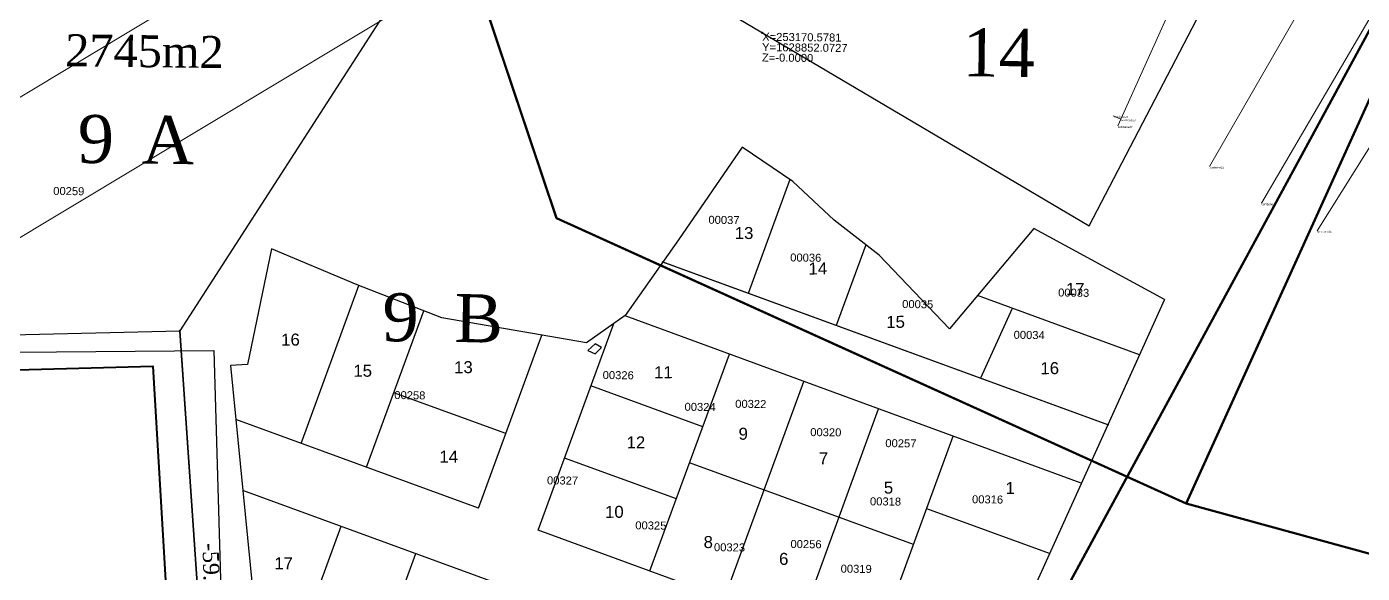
# Model space of a CAD drawing. Header units: metres. Extents: x 0 to 1324930, y 0 to 1631912.
# Drawn here: x 253078.7 to 253245.5, y 1628784.5 to 1628852.8 of the extents above; entities that cross this region are included whole.
import ezdxf
from ezdxf.enums import TextEntityAlignment as Align

# ---------------------------------------------------------------- set-up
doc = ezdxf.new("R2010")
doc.units = ezdxf.units.M
doc.header["$MEASUREMENT"] = 0
for name, color, linetype in [('A_revoir_niveau_0', 7, 'Continuous'), ('historique_numero_parcelle', 7, 'Continuous'), ('limites_parcelles', 7, 'Continuous'), ('limites_sections', 7, 'Continuous'), ('limites_tf', 7, 'Continuous'), ('numero_lot', 7, 'Continuous'), ('numero_parcelle', 7, 'Continuous'), ('toponymie', 7, 'Continuous')]:
    doc.layers.add(name, color=color, linetype=linetype)
for name, color, linetype, lineweight in [('Cotation Linéaire', 7, 'Continuous', 0), ('emprise_ht_pik_rufisque', 7, 'Continuous', 0), ('HISTORIQUE N° PARCELLE', 7, 'Continuous', 0), ('MORCELLEMENT', 7, 'Continuous', 0), ('Numérotation', 7, 'Continuous', 0)]:
    doc.layers.add(name, color=color, linetype=linetype, lineweight=lineweight)
doc.layers.add('Lignes HT Vectorisées', color=6, linetype='Continuous', lineweight=0, true_color=0xff00ff)
doc.styles.get("Standard").update_dxf_attribs({"font": 'txt.shx'})
doc.styles.add('Style-Arial', font='arial.ttf')
doc.styles.add('Style-FANCY', font='times.ttf')
doc.styles.add('Times 1.0', font='times.ttf', dxfattribs={"width": 0.99, "height": 0.0254})

# ---------------------------------------------------------------- blocks, each defined once
blk = doc.blocks.new('*U96')
at = {"layer": 'HISTORIQUE N° PARCELLE', "color": 7, "linetype": 'Continuous', "lineweight": 0}
for p, q in [((5.773041, 53.689777), (-1.007559, 41.488677)), ((-32.652959, -45.555523), (20.542641, 49.129777)), ((28.385741, 45.326577), (-26.083559, -50.072023)), ((33.696741, 43.631977), (27.593841, 29.407677)), ((42.888141, 39.128077), (33.696741, 43.631977)), ((-1.007559, 41.488677), (-3.839759, 36.144677)), ((-8.667259, 27.324877), (-26.637359, 36.782277)), ((-3.839759, 36.144677), (-8.667259, 27.324877)), ((27.593841, 29.407677), (36.633241, 24.643877)), ((-19.907259, 26.528977), (-23.485459, 18.672477)), ((-9.345159, 21.869577), (-19.907259, 26.528977)), ((-13.133559, 12.559677), (-9.345159, 21.869577)), ((-9.345159, 21.869577), (-7.099859, 20.896377)), ((-24.457759, 18.967677), (-25.439359, 16.829677)), ((-23.485459, 18.672477), (-24.457759, 18.967677)), ((23.157841, 19.594677), (18.407641, 11.630277)), ((36.765941, 14.576677), (23.157841, 19.594677)), ((-25.439359, 16.829677), (-23.325059, 15.901777)), ((-23.325059, 15.901777), (-22.781759, 16.871277)), ((-22.781759, 16.871277), (-13.133559, 12.559677)), ((-13.133559, 12.559677), (-11.381759, 11.828477)), ((18.407641, 11.630277), (14.063041, 2.947777)), ((-30.539459, 6.108577), (-16.392559, -0.834223)), ((14.063041, 2.947777), (9.742941, -6.309423)), ((27.958741, -4.642123), (14.063041, 2.947777)), ((-16.392559, -0.834223), (-20.132659, -10.141423)), ((23.042741, -13.353423), (27.958741, -4.642123)), ((9.742941, -6.309423), (-19.110959, -53.439823)), ((9.742941, -6.309423), (23.042741, -13.353423)), ((-20.132659, -10.141423), (-22.539359, -21.314023)), ((-22.539359, -21.314023), (-24.386259, -20.433123)), ((-44.135659, -40.605823), (-37.300959, -24.974543)), ((-43.760459, -39.747723), (-44.697559, -39.343823))]:
    blk.add_line(p, q, dxfattribs=at)
at = {"layer": 'HISTORIQUE N° PARCELLE', "color": 7, "linetype": 'Continuous', "lineweight": 0, "style": 'Style-Arial'}
for s, p in [('sembene1', (5.773041, 53.689777)), ('sembene28', (20.542641, 49.129777)), ('sembene27', (28.385741, 45.326577)), ('sembene30', (33.696741, 43.631977)), ('sembene2', (-1.007559, 41.488677)), ('sembene29', (42.888141, 39.128077)), ('sembene5', (-26.637359, 36.782277)), ('sembene3', (-3.839759, 36.144677)), ('sembene31', (27.593841, 29.407677)), ('sembene4', (-8.667259, 27.324877)), ('253251.183 1628907.984', (-8.667259, 27.324877)), ('sembene6', (-19.907259, 26.528977)), ('sembene32', (36.633241, 24.643877)), ('sembene15', (-9.345159, 21.869577)), ('sembene14', (-7.099859, 20.896377)), ('sembene8', (-24.457759, 18.967677)), ('sembene7', (-23.485459, 18.672477)), ('sembene34', (23.157841, 19.594677)), ('sembene9', (-25.439359, 16.829677)), ('sembene11', (-22.781759, 16.871277)), ('sembene10', (-23.325059, 15.901777)), ('sembene33', (36.765941, 14.576677)), ('sembene12', (-13.133559, 12.559677)), ('sembene13', (-11.381759, 11.828477)), ('sembene35', (18.407641, 11.630277)), ('sembene17', (-30.539459, 6.108577)), ('sembene36', (14.063041, 2.947777)), ('sembene16', (-16.392559, -0.834223)), ('sembene39', (27.958741, -4.642123)), ('sembene37', (9.742941, -6.309423)), ('sembene18', (-20.132659, -10.141423)), ('sembene38', (23.042741, -13.353423)), ('sembene20', (-24.386259, -20.433123)), ('sembene19', (-22.539359, -21.314023)), ('sembene24', (-44.697559, -39.343823)), ('sembene23', (-43.760459, -39.747723)), ('sembene22', (-44.135659, -40.605823)), ('sembene21', (-32.652959, -45.555523)), ('sembene25', (-26.083559, -50.072023)), ('sembene26', (-19.110959, -53.439823))]:
    blk.add_text(s, height=0.25, dxfattribs=at).set_placement(p, align=Align.TOP_LEFT)
blk = doc.blocks.new('*U95')
at = {"layer": 'HISTORIQUE N° PARCELLE', "color": 7, "linetype": 'Continuous', "lineweight": 0, "rotation": 359.3981}
blk.add_blockref('*U96', (42.467384, -12.716318), dxfattribs=at)
blk = doc.blocks.new('*U126')
at = {"color": 1}
for p, q in [((5.577779, 89.025276, 4630589352.242864), (-2.390344, 77.459395, 4630589352.242864)), ((11.902539, 84.74825, 4630589352.242864), (5.577779, 89.025276, 4630589352.242864)), ((17.064771, 79.900558, 4630589352.242864), (11.902539, 84.74825, 4630589352.242864)), ((22.700361, 75.516097, 4630589352.242864), (17.064771, 79.900558, 4630589352.242864)), ((42.014503, 78.863043, 4630589352.242864), (31.475788, 66.316336, 4630589352.242864)), ((58.340733, 69.991668, 4630589352.242864), (42.014503, 78.863043, 4630589352.242864)), ((-2.390344, 77.459395, 4630589352.242864), (-9.027348, 67.985382, 4630589352.242657)), ((-53.236155, 76.303909, 4630589352.242657), (-56.242184, 61.879041, 4630589352.242657)), ((-42.533487, 71.815871, 4630589352.242657), (-53.236155, 76.303909, 4630589352.242657)), ((31.475788, 66.316336, 4630589352.242864), (22.700361, 75.516097, 4630589352.242864)), ((-31.955457, 67.717084, 4630589352.242657), (-42.533487, 71.815871, 4630589352.242657)), ((58.33637, 69.994038, 4630589352.242864), (51.24403, 54.325184, 4630589352.291135)), ((-13.88456, 64.570726, 4630589352.242657), (-31.955457, 67.717084, 4630589352.242657)), ((-9.027348, 67.985382, 4630589352.242657), (-13.88456, 64.570726, 4630589352.242657)), ((-56.242184, 61.879041, 4630589352.242657), (-58.340795, 61.725735, 4630589352.242657)), ((-58.340795, 61.725735, 4630589352.242657), (-55.578109, 33.876053, 4630589352.242657))]:
    blk.add_line(p, q, dxfattribs=at)
at = {"color": 7}
for p, q in [((11.530387, 84.999912, 4630589352.162029), (6.320706, 70.757342, 4630589352.162029)), ((21.015427, 76.826968, 4630589352.193651), (17.323171, 66.732835, 4630589352.193651)), ((-49.514283, 51.998882, 4630589352.037898), (-42.298837, 71.724949, 4630589352.037898)), ((-41.35725, 49.015183, 4630589352.283789), (-34.198509, 68.586225, 4630589352.283789)), ((-19.909558, 41.164468, 4630589352.283789), (-10.469887, 66.971267, 4630589352.283789)), ((-27.368461, 43.898331, 4630589352.283789), (-19.452273, 65.540131, 4630589352.283789)), ((-5.942767, 36.057042, 4630589352.283724), (4.001084, 63.14509, 4630589352.253428)), ((3.38339, 32.64662, 4630589352.283724), (13.291686, 59.734577, 4630589352.283724)), ((12.709546, 29.236199, 4630589352.283724), (22.613604, 56.312569, 4630589352.283724)), ((22.035702, 25.825777, 4630589352.283724), (31.935522, 52.890561, 4630589352.283724)), ((26.982439, 39.349493, 4630589352.283724), (-0.995138, 49.583197, 4630589352.283724)), ((-49.634572, 27.658623, 4630589259.899972), (-44.517721, 41.647412, 4630589259.899972)), ((-40.308713, 24.247389, 4630589259.926773), (-35.191862, 38.236177, 4630589259.899972))]:
    blk.add_line(p, q, dxfattribs=at)
at = {"color": 7, "lineweight": 30}
for p, q in [((51.381976, 54.274726, 4630589352.29153), (-4.412702, 74.683433, 4630589352.131186)), ((51.24403, 54.325184, 4630589352.291135), (-4.350881, 74.66082, 4630589352.131362)), ((55.200819, 63.066777, 4630589352.242869), (34.963919, 70.469077, 4630589352.184711)), ((47.940216, 47.015354, 4630589352.289669), (-9.059473, 67.939525, 4630589352.242655)), ((0.649077, 54.078261, 4630589352.163119), (-13.317269, 59.186903, 4630589352.122981)), ((-23.957227, 53.22419, 4630589352.101541), (-37.945451, 58.340836, 4630589352.06134)), ((-27.367999, 43.898162, 4630589352.101543), (-57.671896, 54.982792, 4630589352.014453)), ((-2.646176, 45.069481, 4630589352.163119), (-16.612522, 50.178124, 4630589352.122981)), ((32.764003, 13.379123, 4630589260.122069), (-56.794497, 46.13804, 4630589259.864691)), ((43.970448, 38.232068, 4630589352.287618), (28.626654, 43.844557, 4630589352.243522)), ((36.047379, 20.701937, 4630589352.242694), (-19.909558, 41.164468, 4630589352.283789))]:
    blk.add_line(p, q, dxfattribs=at)
at = {"color": 7, "true_color": 0xffffff}
blk.add_line((39.302292, 68.882177, 4630589352.242864), (35.344844, 60.140825, 4630589352.242864), dxfattribs=at)
at = {"color": 3, "elevation": 4630589352.242657, "flags": 128}
blk.add_lwpolyline([(-13.706912, 63.625774), (-12.788647, 63.19319), (-12.008742, 63.989149), (-12.781555, 64.434212), (-13.706912, 63.625774)], dxfattribs=at)
at = {"color": 1, "elevation": 4630589352.242655, "flags": 128}
blk.add_lwpolyline([(55.195787, 63.068617), (36.047379, 20.701937), (36.047379, 20.701937)], dxfattribs=at)
at = {"layer": 'Numérotation', "char_height": 1.5, "attachment_point": 5, "rotation": 0.39809422, "line_spacing_factor": 0.6}
for s, insert in [('\\fArial|b0|i0|c00|p39;13', (5.808571, 78.283227, 4630589216.64475)), ('\\fArial|b0|i0|c00|p39;14', (15.024651, 73.865221, 4630589216.64475)), ('\\fArial|b0|i0|c00|p39;17', (47.191231, 71.310858, 4630589216.64475)), ('\\fArial|b0|i0|c00|p39;15', (24.739908, 67.182018, 4630589216.64475)), ('\\fArial|b0|i0|c00|p39;16', (-50.853465, 64.961988, 4630589216.64475)), ('\\fArial|b0|i0|c00|p39;15', (-41.834007, 61.070728, 4630589216.64475)), ('\\fArial|b0|i0|c00|p39;13', (-29.247725, 61.518141, 4630589216.64475)), ('\\fArial|b0|i0|c00|p39;16', (43.996883, 61.39776, 4630589216.64475)), ('\\fArial|b0|i0|c00|p39;11', (-4.264514, 60.899803, 4630589216.64475)), ('\\fArial|b0|i0|c00|p39;9', (5.708723, 53.202383, 4630589216.64475)), ('\\fArial|b0|i0|c00|p39;12', (-7.701854, 52.126214, 4630589216.64475)), ('\\fArial|b0|i0|c00|p39;14', (-31.088504, 50.349155, 4630589216.64475)), ('\\fArial|b0|i0|c00|p39;7', (15.745416, 50.136937, 4630589216.64475)), ('\\fArial|b0|i0|c00|p39;5', (23.855622, 46.468487, 4630589216.64475)), ('\\fArial|b0|i0|c00|p39;1', (39.060001, 46.427456, 4630589216.64475)), ('\\fArial|b0|i0|c00|p39;10', (-10.3931, 43.443784, 4630589216.64475)), ('\\fArial|b0|i0|c00|p39;8', (1.338079, 39.666608, 4630589216.64475)), ('\\fArial|b0|i0|c00|p39;17', (-51.708859, 37.023951, 4630589216.64475)), ('\\fArial|b0|i0|c00|p39;6', (10.764766, 37.561596, 4630589216.64475))]:
    blk.add_mtext(s, dxfattribs=dict(at, insert=insert))
blk = doc.blocks.new('*U133')
at = {"elevation": 0.00936, "flags": 128}
blk.add_lwpolyline([(0.12116, 0.29601), (0.18016, 0.29651), (0.1819, 0.23655), (0.19943, 0.20056), (0.21399, 0.17116), (0.2221, 0.1548), (0.22525, 0.14859), (0.22604, 0.14586), (0.18744, 0.06792), (0.18457, 0.05687), (0.18554, 0.04184), (0.21342, 0.01775), (0.21517, 0.0019), (0.19493, -0.03301), (0.17801, -0.06391), (0.16466, -0.10389), (0.16244, -0.10544), (0.15233, -0.10497), (0.15038, -0.11432), (0.15123, -0.13939)], dxfattribs=at)
at = {"layer": 'Cotation Linéaire', "style": 'Times 1.0', "width": 0.99}
blk.add_text('-59.98-', height=0.002, rotation=271.6596, dxfattribs=at).set_placement((0.17888, 0.26806, -0.0018), align=Align.CENTER)

msp = doc.modelspace()

# ---------------------------------------------------------------- linework, layer by layer
at = {"layer": 'A_revoir_niveau_0', "color": 3, "linetype": 'Continuous', "lineweight": 40, "flags": 128}
msp.add_lwpolyline([(252795.21402, 1628634.92517), (252851.99881, 1628741.45067), (252957.04564, 1628806.69164), (253094.46447, 1628810.40394), (253097.83907, 1628753.33606), (253101.16962, 1628724.56393), (253098.37103, 1628671.49584), (253099.80356, 1628615.61471), (253104.78277, 1628573.14803), (253109.19722, 1628538.48243)], dxfattribs=at)
at = {"layer": 'A_revoir_niveau_0', "color": 3, "linetype": 'Continuous', "lineweight": 40}
for p in [(253170.5781, 1628852.07273), (253097.8126, 1628814.82328)]:
    msp.add_point(p, dxfattribs=at)
at = {"layer": 'emprise_ht_pik_rufisque', "color": 1}
msp.add_line((253366.96016, 1629000.37929), (252996.56494, 1628777.63389), dxfattribs=at)
at = {"layer": 'Lignes HT Vectorisées', "color": 5, "flags": 128}
msp.add_lwpolyline([(252300.51846, 1628679.7793), (252535.31164, 1628633.24788), (252681.57693, 1628604.66946), (252988.81854, 1628790.47889), (253359.18328, 1629013.20574), (253675.22229, 1629206.39446), (253989.1178, 1629393.41569), (254273.85418, 1629565.67267)], dxfattribs=at)
at = {"layer": 'limites_parcelles'}
for p, q in [((253124.3534, 1628855.97397), (253097.8126, 1628814.82328)), ((253163.99341, 1628855.96307), (253211.40797, 1628827.93621)), ((253211.40797, 1628827.93621), (253225.34316, 1628854.6367)), ((253040.66004, 1628813.49131), (253097.8126, 1628814.82328)), ((253097.8126, 1628814.82328), (253102.05276, 1628753.52374))]:
    msp.add_line(p, q, dxfattribs=at)
at = {"layer": 'limites_sections', "color": 112, "linetype": 'Continuous', "lineweight": 40, "flags": 128}
for points in [[(252770.73085, 1629406.43238), (252794.47787, 1629392.61618), (253348.98947, 1629069.99709), (253223.52056, 1628793.26041), (253144.88469, 1628828.89142), (253135.16261, 1628857.86651), (253072.39909, 1628896.21438), (252995.1058, 1628893.94587), (252900.6388, 1628882.2263), (252766.51681, 1628874.56219), (252710.02398, 1628836.27541), (252655.49253, 1628879.66168), (252674.25754, 1628915.95363), (252715.02282, 1628988.62218), (252709.8002, 1629256.71706), (252715.53215, 1629273.91291), (252730.6907, 1629319.38859), (252770.73085, 1629406.43238)], [(253797.54557, 1628539.69914), (253736.00732, 1628381.87538), (253644.43714, 1628425.9811), (253582.98829, 1628458.10249), (253488.58964, 1628500.41443), (253469.82084, 1628503.17614), (253479.03706, 1628554.98513), (253296.18444, 1628717.17928), (253279.13654, 1628744.45583), (253263.79345, 1628773.4373), (253250.15887, 1628785.95727), (253223.52056, 1628793.26041), (253348.98944, 1629069.9971), (253421.60226, 1629028.13606), (253474.16916, 1628998.40229), (253570.65522, 1628943.91608), (253742.5859, 1628844.83871), (253891.31746, 1628762.51784), (253857.92109, 1628652.65223), (253797.54557, 1628539.69914)]]:
    msp.add_lwpolyline(points, close=True, dxfattribs=at)
at = {"layer": 'limites_sections', "color": 112, "linetype": 'Continuous', "lineweight": 40, "extrusion": (-1.87173e-09, -9.63983e-10, 1), "elevation": -0.00205, "flags": 128}
msp.add_lwpolyline([(253469.82084, 1628503.17614), (253488.58964, 1628500.41443), (253454.87949, 1628458.45481), (253455.86901, 1628419.14669), (253456.67725, 1628387.03977), (253456.72541, 1628385.12663), (253456.8268, 1628378.59077), (253456.09285, 1628349.73443), (253454.03286, 1628268.7428), (253388.28287, 1628177.21207), (253374.26849, 1628101.94024), (253305.37539, 1628033.50285), (252724.25043, 1628275.00653), (252729.81031, 1628341.80532), (252735.30242, 1628407.78978), (252753.24186, 1628623.32182), (252721.72186, 1628619.43782), (252719.11116, 1628633.48746), (252714.79736, 1628656.70232), (252707.87286, 1628693.96682), (252708.1785, 1628714.65705), (252708.49991, 1628736.41507), (252708.92257, 1628765.02786), (252709.54665, 1628807.27601), (252710.02398, 1628836.27541), (252766.51681, 1628874.56219), (252777.80737, 1628875.20736), (252792.59454, 1628876.05234), (252806.68043, 1628876.85725), (252821.79945, 1628877.72119), (252840.09874, 1628878.76687), (252853.87009, 1628879.5538), (252869.67308, 1628880.45683), (252881.50225, 1628881.13278), (252890.23491, 1628881.63179), (252896.72449, 1628882.00262), (252900.6388, 1628882.2263), (252915.41934, 1628884.05997), (252947.8723, 1628888.08609), (252995.1058, 1628893.94587), (253038.77185, 1628895.22744), (253072.39909, 1628896.21438), (253084.09137, 1628889.07052), (253103.78085, 1628877.04045), (253120.36733, 1628866.90627), (253135.16261, 1628857.86651), (253140.02365, 1628843.37896), (253144.88469, 1628828.89142), (253158.88819, 1628822.54624), (253184.20263, 1628811.07591), (253223.52056, 1628793.26041), (253250.15887, 1628785.95727), (253263.79345, 1628773.4373), (253279.13654, 1628744.45583), (253296.18444, 1628717.17928), (253350.96302, 1628668.58952), (253387.61075, 1628636.0822), (253479.03706, 1628554.98513), (253469.82084, 1628503.17614)], close=True, dxfattribs=at)
at = {"layer": 'limites_tf', "color": 5, "linetype": 'Continuous', "lineweight": 30}
for p, q in [((253097.81332, 1628814.77035), (252955.62718, 1628811.45669)), ((253102.05276, 1628753.52374), (253097.8126, 1628814.82328)), ((253102.05348, 1628753.47081), (253097.81332, 1628814.77035))]:
    msp.add_line(p, q, dxfattribs=at)
at = {"layer": 'MORCELLEMENT', "color": 7, "linetype": 'Continuous', "lineweight": 53, "elevation": -0.00001, "flags": 128}
msp.add_lwpolyline([(253363.74432, 1628929.2455), (253317.99789, 1628812.01553), (253290.22872, 1628763.51508), (253307.35659, 1628742.64673), (253352.8768, 1628702.49026), (253408.15962, 1628687.53054), (253405.21882, 1628684.04518), (253149.62764, 1628580.58788), (253119.06804, 1628559.26838), (253110.82118, 1628578.89743), (253143.40622, 1628662.48542), (253353.16221, 1629049.19806)], dxfattribs=at)

# ---------------------------------------------------------------- block references
at = {"layer": 'A_revoir_niveau_0'}
msp.add_blockref('*U126', (253162.4961, 1628748.74815, 41.94935), dxfattribs=at)
at = {"layer": 'A_revoir_niveau_0', "xscale": 1000, "yscale": 1000, "zscale": 1000}
msp.add_blockref('*U133', (252921.90136, 1628515.85229, -9.359), dxfattribs=at)
at = {"layer": 'historique_numero_parcelle', "color": 7, "linetype": 'Continuous', "lineweight": 0}
msp.add_blockref('*U95', (253217.09535, 1628893.2859), dxfattribs=at)

# ---------------------------------------------------------------- texts
at = {"layer": 'historique_numero_parcelle', "color": 7, "lineweight": 0, "style": 'Style-Arial'}
for s, p in [('00258', (253124.61844, 1628807.29813)), ('00257', (253185.96404, 1628801.28787)), ('00256', (253174.11474, 1628788.68776))]:
    msp.add_text(s, height=1, rotation=359.28, dxfattribs=at).set_placement(p, align=Align.TOP_LEFT)
at = {"layer": 'numero_lot', "color": 7, "linetype": 'Continuous', "lineweight": 0, "style": 'Style-FANCY'}
for s, height, p in [('14', 6.000139, (253200.1279, 1628849.59216)), ('9', 6.00014, (253087.32768, 1628838.79448)), ('A', 6.00014, (253096.34826, 1628838.68012)), ('9', 6.00014, (253125.39258, 1628816.51289)), ('B', 6.00014, (253135.16439, 1628816.38909))]:
    msp.add_text(s, height=height, rotation=359.28, dxfattribs=at).set_placement(p, align=Align.MIDDLE_CENTER)
at = {"layer": 'numero_lot', "color": 1, "linetype": 'Continuous', "lineweight": 40, "insert": (253170.5781, 1628852.07273), "char_height": 1, "attachment_point": 1, "rotation": 359.3980969, "line_spacing_factor": 0.776524, "style": 'Style-Arial'}
msp.add_mtext('X=253170.5781^JY=1628852.0727^JZ=-0.0000', dxfattribs=at)
at = {"layer": 'numero_parcelle', "color": 5, "lineweight": 0, "style": 'Style-Arial'}
for s, rotation, p in [('00259', 359.28, (253082.01401, 1628832.80765)), ('00326', 359.40223, (253150.65178, 1628809.80141)), ('00324', 359.40223, (253160.87784, 1628805.83034)), ('00322', 359.40223, (253167.2105, 1628806.20701)), ('00320', 359.40223, (253176.58243, 1628802.66592)), ('00327', 359.40223, (253143.69571, 1628796.63945)), ('00318', 359.40223, (253184.04421, 1628794.01735)), ('00316', 359.40223, (253196.79265, 1628794.27222)), ('00325', 359.40223, (253154.72582, 1628791.01583)), ('00323', 359.40223, (253164.55416, 1628788.28202)), ('00319', 359.40223, (253180.3813, 1628785.60128))]:
    msp.add_text(s, height=1, rotation=rotation, dxfattribs=at).set_placement(p, align=Align.TOP_LEFT)
at = {"layer": 'numero_parcelle', "color": 5, "lineweight": 0, "char_height": 1, "attachment_point": 1, "rotation": 359.2324999, "line_spacing_factor": 0.6}
for s, insert in [('\\fArial|b0|i0|c00|p39;00037', (253163.86381, 1628829.20519)), ('\\fArial|b0|i0|c00|p39;00036', (253174.0821, 1628824.49435)), ('\\fArial|b0|i0|c00|p39;00033', (253207.55009, 1628820.1147)), ('\\fArial|b0|i0|c00|p39;00035', (253188.06728, 1628818.67527)), ('\\fArial|b0|i0|c00|p39;00034', (253201.99105, 1628814.82976))]:
    msp.add_mtext(s, dxfattribs=dict(at, insert=insert))
at = {"layer": 'toponymie', "color": 7, "linetype": 'Continuous', "lineweight": 0, "style": 'Style-FANCY'}
msp.add_text('2745m2', height=4.000094, rotation=359.28, dxfattribs=at).set_placement((253093.40178, 1628849.77327), align=Align.MIDDLE_CENTER)

doc.saveas('drawing.dxf')
